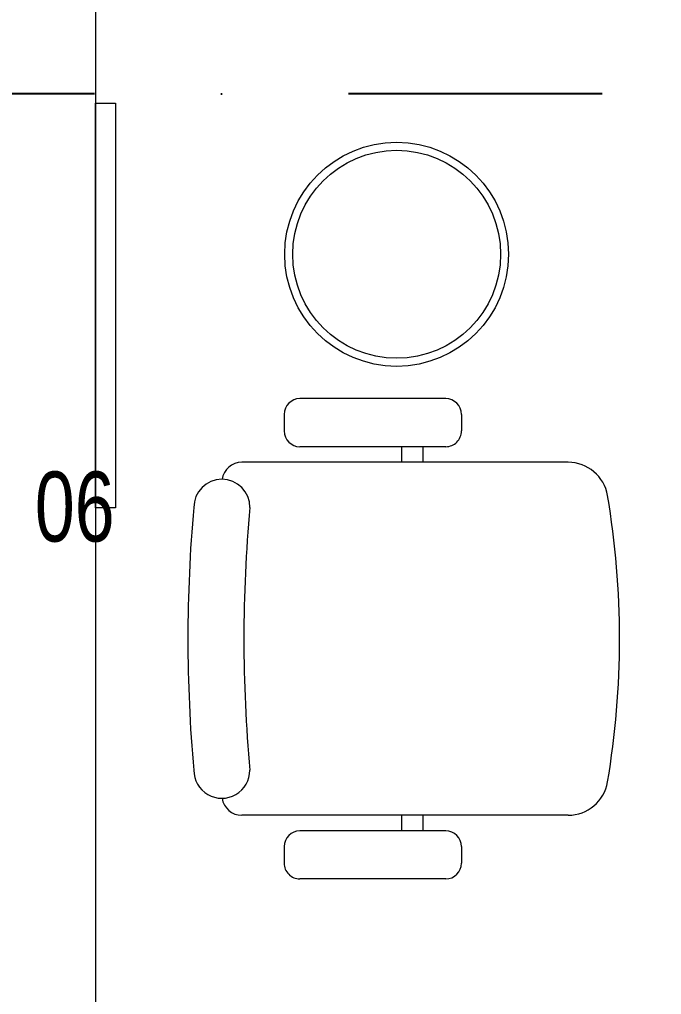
# Model space of a CAD drawing. Header units: inches. Extents: x -246178 to 57169, y -29325 to 19878.
# Drawn here: x 23854 to 24657, y -12826 to -11608 of the extents above; entities that cross this region are included whole.
import ezdxf

# ---------------------------------------------------------------- set-up
doc = ezdxf.new("R2010")
doc.units = ezdxf.units.IN
doc.header["$LTSCALE"] = 25
doc.header["$MEASUREMENT"] = 0
doc.linetypes.add('DASHDOT', pattern=[25.4, 12.7, -6.35, 0, -6.35])
doc.layers.get('0').update_dxf_attribs({"color": 8})
for name, color, linetype, lineweight in [('00-Ground Floor$0$72_EGR_EQP_TAG', 142, 'Continuous', 5), ('00-Ground Floor$0$LOADING', 253, 'Continuous', 5), ('00-Ground Floor$0$NEW Wall', 166, 'Continuous', 5), ('00-Ground Floor$0$Walls', 251, 'Continuous', 5), ('F-ALRM-CLNG-CNDT', 51, 'DASHDOT', 25)]:
    doc.layers.add(name, color=color, linetype=linetype, lineweight=lineweight)
doc.styles.add('00-Ground Floor$0$X3G_ENTITY_257CFD', font='swisscl.ttf', dxfattribs={"height": 200})

# ---------------------------------------------------------------- blocks, each defined once
blk = doc.blocks.new('00-Ground Floor$0$WM00001-P')
at = {"layer": '00-Ground Floor$0$LOADING'}
for radius in [0.14, 0.13]:
    blk.add_circle((0, 0), radius, dxfattribs=at)
blk = doc.blocks.new('*X63')
at = {"color": 0}
for p, q in [((5, 3), (5, 3)), ((5, 3), (5, 3)), ((5, 3), (5, 3)), ((5, 3), (5, 3)), ((5, 3), (5, 3)), ((5, 3), (5, 3)), ((5, 3), (5, 3)), ((5, 3), (5, 3)), ((5, 3), (5, 3)), ((5, 3), (5, 3)), ((5, 3), (5, 3)), ((5, 3), (5, 3)), ((5, 3), (5, 3)), ((5, 3), (5, 3)), ((5, 3), (5, 3)), ((5, 3), (5, 3)), ((5, 3), (5, 3)), ((5, 3), (5, 3)), ((5, 3), (5, 3)), ((5, 3), (5, 3)), ((5, 3), (5, 3)), ((5, 3), (5, 3)), ((5, 3), (5, 3)), ((5, 3), (5, 3)), ((5, 3), (5, 3)), ((5, 3), (5, 3)), ((5, 3), (5, 3)), ((5, 3), (5, 3)), ((5, 3), (5, 3)), ((5, 3), (5, 3)), ((5, 3), (5, 3)), ((5, 3), (5, 3)), ((5, 3), (5, 3)), ((5, 3), (5, 3)), ((5, 3), (5, 3)), ((5, 3), (5, 3)), ((5, 3), (5, 3)), ((5, 3), (5, 3)), ((5, 3), (5, 3)), ((5, 3), (5, 3)), ((5, 3), (5, 3)), ((5, 3), (5, 3)), ((5, 3), (5, 3)), ((5, 3), (5, 3)), ((5, 3), (5, 3)), ((5, 3), (5, 3)), ((5, 3), (5, 3)), ((5, 3), (5, 3)), ((5, 3), (5, 3)), ((5, 3), (5, 3)), ((5, 3), (5, 3)), ((5, 3), (5, 3)), ((5, 3), (5, 3)), ((5, 3), (5, 3)), ((5, 3), (5, 3)), ((5, 3), (5, 3)), ((5, 3), (5, 3)), ((5, 3), (5, 3)), ((5, 3), (5, 3)), ((5, 3), (5, 3)), ((5, 3), (5, 3)), ((5, 3), (5, 3)), ((5, 3), (5, 3)), ((5, 3), (5, 3)), ((5, 3), (5, 3)), ((5, 3), (5, 3)), ((6, 3), (5, 3)), ((5, 3), (5, 3)), ((6, 3), (5, 3)), ((5, 3), (5, 3)), ((6, 3), (5, 3)), ((5, 3), (5, 3)), ((6, 3), (5, 3)), ((5, 3), (5, 3)), ((5, 3), (5, 3)), ((5, 3), (5, 3)), ((5, 3), (5, 3)), ((5, 3), (5, 3)), ((5, 3), (5, 3)), ((5, 3), (5, 3)), ((5, 3), (5, 3)), ((5, 3), (5, 3)), ((5, 3), (5, 3)), ((5, 3), (5, 3)), ((5, 3), (5, 3)), ((5, 3), (5, 3)), ((5, 3), (5, 3)), ((5, 3), (5, 3)), ((5, 3), (5, 3)), ((5, 3), (5, 3)), ((5, 3), (5, 3)), ((5, 3), (5, 3)), ((5, 3), (5, 3)), ((5, 3), (5, 3)), ((5, 3), (5, 3)), ((5, 3), (5, 3)), ((6, 3), (6, 3)), ((6, 3), (6, 3)), ((6, 3), (6, 3)), ((6, 3), (6, 3)), ((6, 3), (6, 3)), ((6, 3), (6, 3)), ((6, 3), (6, 3)), ((6, 3), (6, 3)), ((6, 3), (6, 3)), ((6, 3), (6, 3)), ((6, 3), (6, 3)), ((6, 3), (6, 3)), ((6, 3), (6, 3)), ((6, 3), (6, 3)), ((6, 3), (6, 3)), ((6, 3), (6, 3)), ((6, 3), (6, 3)), ((6, 3), (6, 3)), ((6, 3), (6, 3)), ((6, 3), (6, 3)), ((6, 3), (6, 3)), ((6, 3), (6, 3)), ((6, 3), (6, 3)), ((6, 3), (6, 3)), ((6, 3), (6, 3)), ((6, 3), (6, 3)), ((6, 3), (6, 3)), ((6, 3), (6, 3)), ((6, 3), (6, 3)), ((6, 3), (6, 3)), ((6, 3), (6, 3)), ((6, 3), (6, 3)), ((6, 3), (6, 3)), ((6, 3), (6, 3)), ((6, 3), (6, 3)), ((6, 3), (6, 3)), ((6, 3), (6, 3)), ((6, 3), (6, 3)), ((6, 3), (6, 3)), ((6, 3), (6, 3)), ((6, 3), (6, 3)), ((6, 3), (6, 3)), ((6, 3), (6, 3)), ((6, 3), (6, 3)), ((6, 3), (6, 3)), ((6, 3), (6, 3)), ((6, 3), (6, 3)), ((6, 3), (6, 3)), ((6, 3), (6, 3)), ((6, 3), (6, 3)), ((6, 3), (6, 3)), ((6, 3), (6, 3)), ((6, 3), (6, 3)), ((6, 3), (6, 3)), ((6, 3), (6, 3)), ((6, 3), (6, 3)), ((6, 3), (6, 3)), ((6, 3), (6, 3)), ((6, 3), (6, 3)), ((6, 3), (6, 3)), ((6, 3), (6, 3)), ((6, 3), (6, 3)), ((6, 3), (6, 3)), ((6, 3), (6, 3)), ((6, 3), (6, 3)), ((6, 3), (6, 3)), ((6, 3), (6, 3)), ((6, 3), (6, 3)), ((6, 3), (6, 3)), ((6, 3), (6, 3)), ((6, 3), (6, 3)), ((6, 3), (6, 3)), ((6, 3), (6, 3)), ((6, 3), (6, 3)), ((6, 3), (6, 3)), ((6, 3), (6, 3)), ((6, 3), (6, 3)), ((6, 3), (6, 3)), ((6, 3), (6, 3)), ((6, 3), (6, 3)), ((6, 3), (6, 3)), ((6, 3), (6, 3)), ((6, 3), (6, 3)), ((6, 3), (6, 3)), ((6, 3), (6, 3)), ((6, 3), (6, 3)), ((6, 3), (6, 3)), ((6, 3), (6, 3)), ((6, 3), (6, 3)), ((6, 3), (6, 3)), ((6, 3), (6, 3)), ((6, 3), (6, 3)), ((6, 3), (6, 3)), ((6, 3), (6, 3)), ((6, 3), (6, 3)), ((6, 3), (6, 3)), ((6, 3), (6, 3)), ((6, 3), (6, 3)), ((6, 3), (6, 3)), ((6, 3), (6, 3)), ((6, 3), (6, 3)), ((6, 3), (6, 3)), ((6, 3), (6, 3)), ((6, 3), (6, 3)), ((6, 3), (6, 3)), ((6, 3), (6, 3)), ((6, 3), (6, 3)), ((6, 3), (6, 3)), ((6, 3), (6, 3)), ((6, 3), (6, 3)), ((6, 3), (6, 3)), ((6, 3), (6, 3)), ((6, 3), (6, 3)), ((6, 3), (6, 3)), ((6, 3), (6, 3)), ((6, 3), (6, 3)), ((6, 3), (6, 3)), ((6, 3), (6, 3)), ((6, 3), (6, 3)), ((6, 3), (6, 3)), ((6, 3), (6, 3)), ((6, 3), (6, 3)), ((6, 3), (6, 3)), ((6, 3), (6, 3)), ((6, 3), (6, 3)), ((6, 3), (6, 3)), ((6, 3), (6, 3)), ((6, 3), (6, 3)), ((6, 3), (6, 3)), ((6, 3), (6, 3)), ((6, 3), (6, 3)), ((6, 3), (6, 3)), ((6, 3), (6, 3)), ((6, 3), (6, 3)), ((6, 3), (6, 3)), ((6, 3), (6, 3)), ((6, 3), (6, 3)), ((6, 3), (6, 3)), ((6, 3), (6, 3)), ((6, 3), (6, 3)), ((6, 3), (6, 3)), ((6, 3), (6, 3)), ((6, 3), (6, 3)), ((6, 3), (6, 3)), ((6, 3), (6, 3)), ((6, 3), (6, 3)), ((6, 3), (6, 3)), ((6, 3), (6, 3)), ((6, 3), (6, 3)), ((6, 3), (6, 3)), ((6, 3), (6, 3)), ((6, 3), (6, 3)), ((6, 3), (6, 3)), ((6, 3), (6, 3)), ((6, 3), (6, 3)), ((6, 3), (6, 3)), ((6, 3), (6, 3)), ((6, 3), (6, 3)), ((6, 3), (6, 3)), ((6, 3), (6, 3)), ((6, 3), (6, 3)), ((6, 3), (6, 3)), ((6, 3), (6, 3)), ((6, 3), (6, 3)), ((6, 3), (6, 3)), ((6, 3), (6, 3)), ((6, 3), (6, 3)), ((6, 3), (6, 3)), ((6, 3), (6, 3)), ((6, 3), (6, 3)), ((6, 3), (6, 3)), ((6, 3), (6, 3)), ((6, 3), (6, 3)), ((6, 3), (6, 3)), ((6, 3), (6, 3)), ((6, 3), (6, 3)), ((6, 3), (6, 3)), ((6, 3), (6, 3)), ((6, 3), (6, 3)), ((6, 3), (6, 3)), ((6, 3), (6, 3)), ((6, 3), (6, 3)), ((6, 3), (6, 3)), ((6, 3), (6, 3)), ((6, 3), (6, 3)), ((6, 3), (6, 3)), ((6, 3), (6, 3)), ((6, 3), (6, 3)), ((6, 3), (6, 3)), ((6, 3), (6, 3)), ((6, 3), (6, 3)), ((6, 3), (6, 3)), ((6, 3), (6, 3)), ((6, 3), (6, 3)), ((6, 3), (6, 3)), ((6, 3), (6, 3)), ((6, 3), (6, 3)), ((6, 3), (6, 3)), ((6, 3), (6, 3)), ((6, 3), (6, 3)), ((6, 3), (6, 3)), ((6, 3), (6, 3)), ((6, 3), (6, 3)), ((6, 3), (6, 3)), ((6, 3), (5, 3)), ((6, 3), (5, 3)), ((6, 3), (5, 3)), ((6, 3), (5, 3)), ((6, 3), (5, 3)), ((6, 3), (6, 3)), ((6, 3), (6, 3)), ((6, 3), (6, 3)), ((6, 3), (6, 3)), ((6, 3), (6, 3)), ((6, 3), (6, 3)), ((6, 3), (6, 3)), ((6, 3), (6, 3)), ((6, 3), (6, 3)), ((6, 3), (6, 3)), ((6, 3), (6, 3)), ((6, 3), (6, 3)), ((6, 3), (6, 3)), ((6, 3), (6, 3)), ((6, 3), (6, 3)), ((6, 3), (6, 3)), ((6, 3), (6, 3)), ((6, 3), (6, 3)), ((6, 3), (6, 3)), ((6, 3), (6, 3)), ((6, 3), (6, 3)), ((6, 3), (6, 3)), ((6, 3), (6, 3)), ((6, 3), (6, 3)), ((6, 3), (6, 3)), ((6, 3), (6, 3)), ((6, 3), (6, 3)), ((6, 3), (6, 3)), ((6, 3), (6, 3)), ((6, 3), (6, 3)), ((6, 3), (6, 3)), ((6, 3), (6, 3)), ((6, 3), (6, 3)), ((6, 3), (6, 3)), ((6, 3), (6, 3)), ((6, 3), (6, 3)), ((6, 3), (6, 3)), ((6, 3), (6, 3)), ((6, 3), (6, 3)), ((6, 3), (6, 3)), ((6, 3), (6, 3)), ((6, 3), (6, 3)), ((6, 3), (6, 3)), ((6, 3), (6, 3)), ((6, 3), (6, 3)), ((6, 3), (6, 3)), ((6, 3), (6, 3)), ((6, 3), (6, 3)), ((6, 3), (6, 3)), ((6, 3), (6, 3)), ((6, 3), (6, 3)), ((6, 3), (6, 3)), ((6, 3), (6, 3)), ((6, 3), (6, 3)), ((6, 3), (6, 3)), ((6, 3), (6, 3)), ((6, 3), (6, 3)), ((6, 3), (6, 3)), ((6, 3), (6, 3)), ((6, 3), (6, 3)), ((6, 3), (6, 3)), ((6, 3), (6, 3)), ((6, 3), (6, 3)), ((6, 3), (6, 3)), ((6, 3), (6, 3)), ((6, 3), (6, 3)), ((6, 3), (6, 3)), ((6, 3), (6, 3)), ((6, 3), (6, 3)), ((6, 3), (6, 3)), ((6, 3), (6, 3)), ((6, 3), (6, 3)), ((6, 3), (6, 3)), ((6, 3), (6, 3)), ((6, 3), (6, 3)), ((6, 3), (6, 3)), ((6, 3), (6, 3)), ((6, 3), (6, 3)), ((6, 3), (6, 3)), ((6, 3), (6, 3)), ((6, 3), (6, 3)), ((6, 3), (6, 3)), ((6, 3), (6, 3)), ((6, 3), (6, 3)), ((6, 3), (6, 3)), ((6, 3), (6, 3)), ((6, 3), (6, 3)), ((6, 3), (6, 3)), ((6, 3), (6, 3)), ((6, 3), (6, 3)), ((6, 3), (6, 3)), ((6, 3), (6, 3)), ((6, 3), (6, 3)), ((6, 3), (6, 3)), ((6, 3), (6, 3)), ((6, 3), (6, 3)), ((6, 3), (6, 3)), ((6, 3), (6, 3)), ((6, 3), (6, 3)), ((6, 3), (6, 3)), ((6, 3), (6, 3)), ((6, 3), (6, 3)), ((6, 3), (6, 3)), ((6, 3), (6, 3)), ((6, 3), (6, 3)), ((6, 3), (6, 3)), ((6, 3), (6, 3)), ((6, 3), (6, 3)), ((6, 3), (6, 3)), ((6, 3), (6, 3)), ((6, 3), (6, 3)), ((6, 3), (6, 3)), ((6, 3), (6, 3)), ((6, 3), (6, 3)), ((6, 3), (6, 3)), ((6, 3), (6, 3)), ((6, 3), (6, 3)), ((6, 3), (6, 3)), ((6, 3), (6, 3)), ((6, 3), (6, 3)), ((6, 3), (6, 3)), ((6, 3), (6, 3)), ((6, 3), (6, 3)), ((6, 3), (6, 3)), ((6, 3), (6, 3)), ((6, 3), (6, 3)), ((6, 3), (6, 3)), ((6, 3), (6, 3)), ((6, 3), (6, 3)), ((6, 3), (6, 3)), ((6, 3), (6, 3)), ((6, 3), (6, 3)), ((6, 3), (6, 3)), ((6, 3), (6, 3)), ((6, 3), (6, 3)), ((6, 3), (6, 3)), ((6, 3), (6, 3)), ((6, 3), (6, 3)), ((6, 3), (6, 3)), ((6, 3), (6, 3)), ((6, 3), (6, 3)), ((6, 3), (6, 3)), ((6, 3), (6, 3)), ((6, 3), (6, 3)), ((6, 3), (6, 3)), ((6, 3), (6, 3)), ((6, 3), (6, 3)), ((6, 3), (6, 3)), ((6, 3), (6, 3)), ((6, 3), (6, 3)), ((6, 3), (6, 3)), ((6, 3), (6, 3)), ((6, 3), (6, 3)), ((6, 3), (6, 3)), ((6, 3), (6, 3)), ((6, 3), (6, 3)), ((6, 3), (6, 3)), ((6, 3), (6, 3)), ((6, 3), (6, 3)), ((6, 3), (6, 3)), ((6, 3), (6, 3)), ((6, 3), (6, 3)), ((6, 3), (6, 3)), ((6, 3), (6, 3)), ((6, 3), (6, 3)), ((6, 3), (6, 3)), ((6, 3), (6, 3)), ((6, 3), (6, 3)), ((6, 3), (6, 3)), ((6, 3), (6, 3)), ((6, 3), (6, 3)), ((6, 3), (6, 3)), ((6, 3), (6, 3)), ((6, 3), (6, 3)), ((6, 3), (6, 3)), ((6, 3), (6, 3)), ((6, 3), (6, 3)), ((6, 3), (6, 3)), ((6, 3), (6, 3)), ((6, 3), (6, 3)), ((6, 3), (6, 3)), ((6, 3), (6, 3)), ((6, 3), (6, 3)), ((6, 3), (6, 3)), ((6, 3), (6, 3)), ((6, 3), (6, 3)), ((6, 3), (6, 3)), ((6, 3), (6, 3)), ((6, 3), (6, 3)), ((6, 3), (6, 3)), ((6, 3), (6, 3)), ((6, 3), (6, 3)), ((6, 3), (6, 3)), ((6, 3), (6, 3)), ((6, 3), (6, 3)), ((6, 3), (6, 3)), ((6, 3), (6, 3)), ((6, 3), (6, 3)), ((6, 3), (6, 3)), ((6, 3), (6, 3)), ((6, 3), (6, 3)), ((6, 3), (6, 3)), ((6, 3), (6, 3)), ((6, 3), (6, 3)), ((6, 3), (6, 3)), ((6, 3), (6, 3)), ((6, 3), (6, 3)), ((6, 3), (6, 3)), ((6, 3), (6, 3)), ((6, 3), (6, 3)), ((6, 3), (6, 3)), ((6, 3), (6, 3)), ((6, 3), (6, 3)), ((6, 3), (6, 3)), ((6, 3), (6, 3)), ((6, 3), (6, 3)), ((6, 3), (6, 3)), ((6, 3), (6, 3)), ((6, 3), (6, 3)), ((6, 3), (6, 3)), ((6, 3), (6, 3)), ((6, 3), (6, 3)), ((6, 3), (6, 3)), ((6, 3), (6, 3)), ((6, 3), (6, 3)), ((6, 3), (6, 3)), ((6, 3), (6, 3)), ((6, 3), (6, 3)), ((6, 3), (6, 3)), ((6, 3), (6, 3)), ((6, 3), (6, 3)), ((6, 3), (6, 3)), ((6, 3), (6, 3)), ((6, 3), (6, 3)), ((6, 3), (6, 3)), ((6, 3), (6, 3)), ((6, 3), (6, 3)), ((6, 3), (6, 3)), ((6, 3), (6, 3)), ((6, 3), (6, 3)), ((6, 3), (6, 3)), ((6, 3), (6, 3)), ((6, 3), (6, 3)), ((6, 3), (6, 3)), ((6, 3), (6, 3)), ((6, 3), (6, 3)), ((6, 3), (6, 3)), ((6, 3), (6, 3)), ((6, 3), (6, 3)), ((6, 3), (6, 3)), ((6, 3), (6, 3)), ((6, 3), (6, 3)), ((6, 3), (6, 3)), ((6, 3), (6, 3)), ((6, 3), (6, 3)), ((6, 3), (6, 3)), ((6, 3), (6, 3)), ((6, 3), (6, 3)), ((6, 3), (6, 3)), ((6, 3), (6, 3)), ((6, 3), (6, 3)), ((6, 3), (6, 3)), ((6, 3), (6, 3)), ((6, 3), (6, 3)), ((6, 3), (6, 3)), ((6, 3), (6, 3)), ((6, 3), (6, 3)), ((6, 3), (6, 3)), ((6, 3), (6, 3)), ((6, 3), (6, 3)), ((6, 3), (6, 3)), ((6, 3), (6, 3)), ((6, 3), (6, 3)), ((6, 3), (6, 3)), ((6, 3), (6, 3)), ((6, 3), (6, 3)), ((6, 3), (6, 3)), ((6, 3), (6, 3)), ((6, 3), (6, 3)), ((6, 3), (6, 3)), ((6, 3), (6, 3)), ((6, 3), (6, 3)), ((6, 3), (6, 3)), ((6, 3), (6, 3)), ((6, 3), (6, 3)), ((6, 3), (6, 3)), ((6, 3), (6, 3)), ((6, 3), (6, 3)), ((6, 3), (6, 3)), ((6, 3), (6, 3)), ((6, 3), (6, 3)), ((6, 3), (6, 3)), ((6, 3), (6, 3)), ((6, 3), (6, 3)), ((6, 3), (6, 3)), ((6, 3), (6, 3)), ((6, 3), (6, 3)), ((6, 3), (6, 3)), ((6, 3), (6, 3)), ((6, 3), (6, 3)), ((6, 3), (6, 3)), ((6, 3), (6, 3)), ((6, 3), (6, 3)), ((6, 3), (6, 3)), ((6, 3), (6, 3)), ((6, 3), (6, 3)), ((6, 3), (6, 3)), ((6, 3), (6, 3)), ((6, 3), (6, 3)), ((6, 3), (6, 3)), ((6, 3), (6, 3)), ((6, 3), (6, 3)), ((6, 3), (6, 3)), ((6, 3), (6, 3)), ((6, 3), (6, 3)), ((6, 3), (6, 3)), ((6, 3), (6, 3))]:
    blk.add_line(p, q, dxfattribs=at)
blk = doc.blocks.new('*X64')
at = {"color": 0}
for p, q in [((13, 1), (13, 1)), ((13, 1), (13, 1)), ((13, 1), (13, 1)), ((13, 1), (13, 1)), ((13, 1), (13, 1)), ((13, 1), (13, 1)), ((13, 1), (13, 1)), ((13, 1), (13, 1)), ((13, 1), (13, 1)), ((13, 1), (13, 1)), ((13, 1), (13, 1)), ((13, 1), (13, 1)), ((13, 1), (13, 1)), ((13, 1), (13, 1)), ((13, 1), (13, 1)), ((13, 1), (14, 1)), ((13, 1), (14, 1)), ((13, 1), (14, 1)), ((13, 1), (13, 1)), ((13, 1), (13, 1)), ((13, 1), (13, 1)), ((13, 1), (13, 1)), ((13, 1), (13, 1)), ((13, 1), (13, 1)), ((13, 1), (13, 1)), ((13, 1), (13, 1)), ((13, 1), (13, 1)), ((13, 1), (13, 1)), ((13, 1), (13, 1)), ((13, 1), (13, 1)), ((13, 1), (13, 1)), ((13, 1), (13, 1)), ((13, 1), (13, 1)), ((13, 1), (13, 1)), ((13, 1), (13, 1)), ((13, 1), (13, 1)), ((13, 1), (13, 1)), ((13, 1), (13, 1)), ((13, 1), (13, 1)), ((13, 1), (13, 1)), ((13, 1), (13, 1)), ((13, 1), (13, 1)), ((13, 1), (13, 1)), ((13, 1), (13, 1)), ((13, 1), (13, 1)), ((13, 1), (13, 1)), ((13, 1), (13, 1)), ((13, 1), (13, 1)), ((13, 1), (13, 1)), ((13, 1), (13, 1)), ((13, 1), (13, 1)), ((13, 1), (13, 1)), ((13, 1), (13, 1)), ((13, 1), (13, 1)), ((13, 1), (13, 1)), ((13, 1), (13, 1)), ((13, 1), (13, 1)), ((13, 1), (13, 1)), ((13, 1), (13, 1)), ((13, 1), (13, 1)), ((13, 1), (13, 1)), ((13, 1), (13, 1)), ((13, 1), (13, 1)), ((13, 1), (13, 1)), ((13, 1), (13, 1)), ((13, 1), (13, 1)), ((13, 1), (13, 1)), ((13, 1), (13, 1)), ((13, 1), (13, 1)), ((13, 1), (13, 1)), ((13, 1), (13, 1)), ((13, 1), (13, 1)), ((13, 1), (13, 1)), ((13, 1), (13, 1)), ((13, 1), (13, 1)), ((13, 1), (13, 1)), ((13, 1), (13, 1)), ((13, 1), (13, 1)), ((13, 1), (13, 1)), ((13, 1), (13, 1)), ((13, 1), (13, 1)), ((13, 1), (13, 1)), ((13, 1), (13, 1)), ((13, 1), (13, 1)), ((13, 1), (13, 1)), ((13, 1), (13, 1)), ((13, 1), (13, 1)), ((13, 1), (13, 1)), ((13, 1), (13, 1)), ((13, 1), (13, 1)), ((13, 1), (13, 1)), ((13, 1), (13, 1)), ((13, 1), (13, 1)), ((13, 1), (13, 1)), ((13, 1), (13, 1)), ((13, 1), (13, 1)), ((13, 1), (13, 1)), ((13, 1), (13, 1)), ((13, 1), (13, 1)), ((13, 1), (13, 1)), ((13, 1), (13, 1)), ((13, 1), (13, 1)), ((13, 1), (13, 1)), ((13, 1), (13, 1)), ((13, 1), (13, 1)), ((13, 1), (13, 1)), ((13, 1), (13, 1)), ((13, 1), (13, 1)), ((13, 1), (13, 1)), ((13, 1), (13, 1)), ((13, 1), (13, 1)), ((13, 1), (13, 1)), ((13, 1), (13, 1)), ((13, 1), (13, 1)), ((13, 1), (13, 1)), ((13, 1), (13, 1)), ((13, 1), (13, 1)), ((13, 1), (13, 1)), ((13, 1), (13, 1)), ((13, 1), (13, 1)), ((13, 1), (13, 1)), ((13, 1), (13, 1)), ((13, 1), (13, 1)), ((13, 1), (14, 1)), ((13, 0), (13, 0)), ((13, 0), (13, 0)), ((13, 0), (13, 0)), ((13, 0), (13, 0)), ((13, 0), (13, 0)), ((13, 0), (13, 0)), ((13, 0), (13, 0)), ((13, 0), (13, 0)), ((13, 0), (13, 0)), ((13, 0), (13, 0)), ((13, 0), (13, 0)), ((13, 0), (13, 0)), ((13, 0), (13, 0)), ((13, 0), (13, 0)), ((13, 0), (13, 0)), ((13, 0), (13, 0)), ((13, 0), (13, 0)), ((13, 0), (13, 0)), ((13, 0), (13, 0)), ((13, 0), (13, 0)), ((13, 0), (13, 0)), ((13, 0), (13, 0)), ((13, 0), (13, 0)), ((13, 0), (13, 0)), ((13, 0), (13, 0)), ((13, 0), (13, 0)), ((13, 0), (13, 0)), ((13, 0), (13, 0)), ((13, 0), (13, 0)), ((13, 0), (13, 0)), ((13, 0), (13, 0)), ((13, 0), (13, 0)), ((13, 0), (13, 0)), ((13, 0), (13, 0)), ((13, 0), (13, 0)), ((13, 0), (13, 0)), ((13, 0), (13, 0)), ((13, 0), (13, 0)), ((13, 0), (13, 0)), ((13, 0), (13, 0)), ((13, 0), (13, 0)), ((13, 0), (13, 0)), ((13, 0), (13, 0)), ((13, 0), (13, 0)), ((13, 0), (13, 0)), ((13, 0), (13, 0)), ((13, 0), (13, 0)), ((13, 0), (13, 0)), ((13, 0), (14, 0)), ((13, 0), (14, 0)), ((13, 0), (13, 0)), ((13, 0), (14, 0)), ((14, 1), (14, 1)), ((14, 1), (14, 1)), ((14, 1), (14, 1)), ((14, 1), (14, 1)), ((14, 1), (14, 1)), ((14, 1), (14, 1)), ((14, 1), (14, 1)), ((14, 1), (14, 1)), ((14, 1), (14, 1)), ((14, 1), (14, 1)), ((14, 1), (14, 1)), ((14, 1), (14, 1)), ((14, 1), (14, 1)), ((14, 1), (14, 1)), ((14, 1), (14, 1)), ((14, 1), (14, 1)), ((14, 1), (14, 1)), ((14, 1), (14, 1)), ((14, 1), (14, 1)), ((14, 1), (14, 1)), ((14, 1), (14, 1)), ((14, 1), (14, 1)), ((14, 1), (14, 1)), ((14, 1), (14, 1)), ((14, 1), (14, 1)), ((14, 1), (14, 1)), ((14, 1), (14, 1)), ((14, 1), (14, 1)), ((14, 1), (14, 1)), ((14, 1), (14, 1)), ((14, 1), (14, 1)), ((14, 1), (14, 1)), ((14, 1), (14, 1)), ((14, 1), (14, 1)), ((14, 1), (14, 1)), ((14, 1), (14, 1)), ((14, 1), (14, 1)), ((14, 1), (14, 1)), ((14, 1), (14, 1)), ((14, 1), (14, 1)), ((14, 1), (14, 1)), ((14, 1), (14, 1)), ((14, 1), (14, 1)), ((14, 1), (14, 1)), ((14, 1), (14, 1)), ((14, 1), (14, 1)), ((14, 1), (14, 1)), ((14, 1), (14, 1)), ((14, 1), (14, 1)), ((14, 1), (14, 1)), ((14, 1), (14, 1)), ((14, 1), (14, 1)), ((14, 1), (14, 1)), ((14, 1), (14, 1)), ((14, 1), (14, 1)), ((14, 1), (14, 1)), ((14, 1), (14, 1)), ((14, 1), (14, 1)), ((14, 1), (14, 1)), ((14, 1), (14, 1)), ((14, 1), (14, 1)), ((14, 1), (14, 1)), ((14, 1), (14, 1)), ((14, 1), (14, 1)), ((14, 1), (14, 1)), ((14, 1), (14, 1)), ((14, 1), (14, 1)), ((14, 1), (14, 1)), ((14, 1), (14, 1)), ((14, 1), (14, 1)), ((14, 1), (14, 1)), ((14, 1), (14, 1)), ((14, 1), (14, 1)), ((14, 1), (14, 1)), ((14, 1), (14, 1)), ((14, 1), (14, 1)), ((14, 1), (14, 1)), ((14, 1), (14, 1)), ((14, 1), (14, 1)), ((14, 1), (14, 1)), ((14, 1), (14, 1)), ((14, 1), (14, 1)), ((14, 1), (14, 1)), ((14, 1), (14, 1)), ((14, 1), (14, 1)), ((14, 1), (14, 1)), ((14, 1), (14, 1)), ((14, 1), (14, 1)), ((14, 1), (14, 1)), ((14, 1), (14, 1)), ((14, 1), (14, 1)), ((14, 1), (14, 1)), ((14, 1), (14, 1)), ((14, 1), (14, 1)), ((14, 0), (14, 0)), ((14, 0), (14, 0)), ((14, 0), (14, 0)), ((14, 0), (14, 0)), ((14, 0), (14, 0)), ((14, 0), (14, 0)), ((14, 0), (14, 0)), ((14, 0), (14, 0)), ((14, 0), (14, 0)), ((14, 0), (14, 0)), ((14, 0), (14, 0)), ((14, 0), (14, 0)), ((14, 0), (14, 0)), ((14, 0), (14, 0)), ((14, 0), (14, 0)), ((14, 0), (14, 0)), ((14, 0), (14, 0)), ((14, 0), (14, 0)), ((14, 0), (14, 0)), ((14, 0), (14, 0)), ((14, 0), (14, 0)), ((14, 0), (14, 0)), ((14, 0), (14, 0)), ((14, 0), (14, 0)), ((14, 0), (14, 0)), ((14, 0), (14, 0)), ((14, 0), (14, 0)), ((14, 0), (14, 0)), ((14, 0), (14, 0)), ((14, 0), (14, 0)), ((14, 0), (14, 0)), ((14, 0), (14, 0)), ((14, 0), (14, 0)), ((14, 0), (14, 0)), ((14, 0), (14, 0)), ((14, 0), (14, 0)), ((14, 0), (14, 0)), ((14, 0), (14, 0)), ((14, 0), (14, 0)), ((14, 0), (14, 0)), ((14, 0), (14, 0)), ((14, 0), (14, 0)), ((14, 0), (14, 0)), ((14, 0), (14, 0)), ((14, 0), (14, 0)), ((14, 0), (14, 0)), ((14, 0), (14, 0)), ((14, 0), (14, 0)), ((13, 0), (13, 0)), ((13, 0), (14, 0)), ((13, 0), (13, 0)), ((13, 0), (14, 0)), ((13, 0), (13, 0)), ((13, 0), (14, 0)), ((13, 0), (13, 0)), ((13, 0), (13, 0)), ((13, 0), (13, 0)), ((13, 0), (13, 0)), ((13, 0), (14, 0)), ((13, 0), (13, 0)), ((13, 0), (14, 0)), ((13, 0), (13, 0)), ((13, 0), (14, 0)), ((13, 0), (13, 0)), ((13, 0), (14, 0)), ((13, 0), (13, 0)), ((13, 0), (14, 0)), ((13, 0), (13, 0)), ((13, 0), (14, 0)), ((13, 0), (13, 0)), ((13, 0), (14, 0)), ((13, 0), (13, 0)), ((13, 0), (13, 0)), ((13, 0), (13, 0)), ((13, 0), (14, 0)), ((13, 0), (13, 0)), ((13, 0), (14, 0)), ((13, 0), (13, 0)), ((13, 0), (14, 0)), ((13, 0), (13, 0)), ((13, 0), (14, 0)), ((13, 0), (13, 0)), ((13, 0), (13, 0)), ((13, 0), (13, 0)), ((13, 0), (13, 0)), ((13, 0), (13, 0)), ((13, 0), (13, 0)), ((13, 0), (13, 0)), ((13, 0), (13, 0)), ((13, 0), (13, 0)), ((13, 0), (13, 0)), ((13, 0), (13, 0)), ((13, 0), (13, 0)), ((13, 0), (13, 0)), ((13, 0), (13, 0)), ((13, 0), (13, 0)), ((13, 0), (13, 0)), ((13, 0), (13, 0)), ((13, 0), (13, 0)), ((13, 0), (13, 0)), ((13, 0), (13, 0)), ((13, 0), (13, 0)), ((13, 0), (13, 0)), ((13, 0), (13, 0)), ((13, 0), (13, 0)), ((13, 0), (13, 0)), ((13, 0), (13, 0)), ((13, 0), (13, 0)), ((13, 0), (13, 0)), ((13, 0), (13, 0)), ((13, 0), (13, 0)), ((13, 0), (13, 0)), ((13, -1), (13, -1)), ((13, -1), (13, -1)), ((13, -1), (13, -1)), ((13, -1), (13, -1)), ((13, -1), (13, -1)), ((13, -1), (14, -1)), ((13, -1), (13, -1)), ((14, 0), (14, 0)), ((14, 0), (14, 0)), ((14, 0), (14, 0)), ((14, 0), (14, 0)), ((14, 0), (14, 0)), ((14, 0), (14, 0)), ((14, 0), (14, 0)), ((14, 0), (14, 0)), ((14, 0), (14, 0)), ((14, 0), (14, 0)), ((14, 0), (14, 0)), ((14, 0), (14, 0)), ((14, 0), (14, 0)), ((14, 0), (14, 0)), ((14, 0), (14, 0)), ((13, 0), (14, 0)), ((14, 0), (14, 0)), ((14, 0), (14, 0)), ((14, 0), (14, 0)), ((14, 0), (14, 0)), ((14, 0), (14, 0)), ((14, 0), (14, 0)), ((14, 0), (14, 0)), ((14, 0), (14, 0)), ((14, 0), (14, 0)), ((14, 0), (14, 0)), ((14, 0), (14, 0)), ((14, 0), (14, 0)), ((14, 0), (14, 0)), ((14, 0), (14, 0)), ((14, 0), (14, 0)), ((14, 0), (14, 0)), ((14, 0), (14, 0)), ((14, 0), (14, 0)), ((14, 0), (14, 0)), ((14, 0), (14, 0)), ((14, 0), (14, 0)), ((14, 0), (14, 0)), ((14, 0), (14, 0)), ((14, 0), (14, 0)), ((14, 0), (14, 0)), ((14, 0), (14, 0)), ((14, 0), (14, 0)), ((14, 0), (14, 0)), ((14, 0), (14, 0)), ((14, 0), (14, 0)), ((14, 0), (14, 0)), ((14, 0), (14, 0)), ((14, 0), (14, 0)), ((14, 0), (14, 0)), ((14, -1), (14, -1)), ((14, -1), (14, -1)), ((14, -1), (14, -1)), ((14, -1), (14, -1)), ((14, -1), (14, -1))]:
    blk.add_line(p, q, dxfattribs=at)
blk = doc.blocks.new('00-Ground Floor$0$GF21018-P')
at = {"color": 0}
for p, q in [((-0.2207, 0.4756), (-0.2207, 0.0675)), ((0.2205, 0.4756), (0.2205, 0.0675)), ((-0.2806, 0.3422), (-0.2598, 0.3422)), ((0.2596, 0.3422), (0.2804, 0.3422)), ((-0.3002, 0.3226), (-0.3002, 0.14)), ((-0.2402, 0.3226), (-0.2402, 0.14)), ((0.24, 0.3226), (0.24, 0.14)), ((0.3, 0.3226), (0.3, 0.14)), ((-0.2402, 0.2937), (-0.2207, 0.2937)), ((0.2205, 0.2937), (0.24, 0.2937)), ((-0.2402, 0.2671), (-0.2207, 0.2671)), ((0.2205, 0.2671), (0.24, 0.2671)), ((-0.2806, 0.1204), (-0.2598, 0.1204)), ((0.2596, 0.1204), (0.2804, 0.1204))]:
    blk.add_line(p, q, dxfattribs=at)
for points in [[(0.24, 0.2937), (0.24, 0.2937), (0.24, 0.2937), (0.24, 0.2937), (0.24, 0.2937), (0.24, 0.2937), (0.24, 0.2937), (0.24, 0.2937), (0.24, 0.2937), (0.24, 0.2937), (0.24, 0.2937), (0.24, 0.2937), (0.24, 0.2937), (0.24, 0.2937), (0.24, 0.2937), (0.24, 0.2937), (0.24, 0.2937), (0.24, 0.2937), (0.24, 0.2937), (0.24, 0.2937), (0.24, 0.2937), (0.24, 0.2937), (0.24, 0.2937), (0.24, 0.2937), (0.24, 0.2937), (0.24, 0.2937), (0.24, 0.2937), (0.24, 0.2937), (0.24, 0.2937), (0.24, 0.2937), (0.24, 0.2937), (0.24, 0.2937), (0.24, 0.2937), (0.24, 0.2937), (0.24, 0.2937), (0.24, 0.2937), (0.24, 0.2937), (0.24, 0.2937), (0.24, 0.2937), (0.24, 0.2937), (0.24, 0.2937), (0.24, 0.2937), (0.24, 0.2937), (0.24, 0.2937), (0.24, 0.2937), (0.24, 0.2937), (0.24, 0.2937), (0.24, 0.2937), (0.24, 0.2937), (0.24, 0.2937), (0.24, 0.2937), (0.24, 0.2937), (0.24, 0.2937), (0.24, 0.2937), (0.24, 0.2937), (0.24, 0.2937), (0.24, 0.2937), (0.24, 0.2937), (0.24, 0.2937), (0.24, 0.2937), (0.24, 0.2937), (0.24, 0.2937), (0.24, 0.2937), (0.24, 0.2937), (0.24, 0.2937), (0.24, 0.2937), (0.24, 0.2937), (0.24, 0.2937), (0.24, 0.2937), (0.24, 0.2937), (0.24, 0.2937), (0.24, 0.2937), (0.24, 0.2937), (0.24, 0.2937), (0.24, 0.2937), (0.24, 0.2937), (0.24, 0.2937), (0.24, 0.2937), (0.24, 0.2937), (0.24, 0.2937), (0.24, 0.2937), (0.24, 0.2937), (0.24, 0.2937), (0.24, 0.2937), (0.24, 0.2937), (0.24, 0.2937), (0.24, 0.2937), (0.24, 0.2937), (0.24, 0.2937), (0.24, 0.2937), (0.24, 0.2937), (0.24, 0.2937), (0.24, 0.2937), (0.24, 0.2937), (0.24, 0.2937), (0.24, 0.2937), (0.24, 0.2937), (0.24, 0.2937), (0.24, 0.2937), (0.24, 0.2937), (0.24, 0.2937), (0.24, 0.2937), (0.24, 0.2937), (0.24, 0.2937), (0.24, 0.2937), (0.24, 0.2937), (0.24, 0.2937), (0.24, 0.2937), (0.24, 0.2937), (0.24, 0.2937), (0.24, 0.2937), (0.24, 0.2937), (0.24, 0.2937), (0.24, 0.2937), (0.24, 0.2937), (0.24, 0.2937), (0.24, 0.2937), (0.24, 0.2937), (0.24, 0.2937), (0.24, 0.2937), (0.24, 0.2937), (0.24, 0.2937), (0.24, 0.2937), (0.24, 0.2937), (0.24, 0.2937), (0.24, 0.2937), (0.24, 0.2937), (0.24, 0.2937), (0.24, 0.2937), (0.24, 0.2937), (0.24, 0.2937), (0.24, 0.2937), (0.24, 0.2937), (0.24, 0.2937), (0.24, 0.2937), (0.24, 0.2937), (0.24, 0.2937), (0.24, 0.2937), (0.24, 0.2937), (0.24, 0.2937), (0.24, 0.2937), (0.24, 0.2937), (0.24, 0.2937), (0.24, 0.2937), (0.24, 0.2937), (0.24, 0.2937), (0.24, 0.2937), (0.24, 0.2937), (0.24, 0.2937), (0.24, 0.2937), (0.24, 0.2937), (0.24, 0.2937), (0.24, 0.2937), (0.24, 0.2937), (0.24, 0.2937), (0.24, 0.2937), (0.24, 0.2937), (0.24, 0.2937), (0.24, 0.2937), (0.24, 0.2937), (0.24, 0.2937), (0.24, 0.2937), (0.24, 0.2937), (0.24, 0.2937), (0.24, 0.2937), (0.24, 0.2937), (0.24, 0.2937), (0.24, 0.2937), (0.24, 0.2937), (0.24, 0.2937), (0.24, 0.2937), (0.24, 0.2937), (0.24, 0.2937), (0.24, 0.2937), (0.24, 0.2937), (0.24, 0.2937), (0.24, 0.2937), (0.24, 0.2937), (0.24, 0.2937), (0.24, 0.2937), (0.24, 0.2937), (0.24, 0.2937), (0.24, 0.2937), (0.24, 0.2937), (0.24, 0.2937), (0.24, 0.2937), (0.24, 0.2937), (0.24, 0.2937), (0.24, 0.2937), (0.24, 0.2937), (0.24, 0.2937), (0.24, 0.2937), (0.24, 0.2937), (0.24, 0.2937), (0.24, 0.2937), (0.24, 0.2937), (0.24, 0.2937), (0.24, 0.2937), (0.24, 0.2937), (0.24, 0.2937), (0.24, 0.2937), (0.24, 0.2937), (0.24, 0.2937), (0.24, 0.2937), (0.24, 0.2937), (0.24, 0.2937), (0.24, 0.2937), (0.24, 0.2937), (0.24, 0.2937), (0.24, 0.2937), (0.24, 0.2937), (0.24, 0.2937), (0.24, 0.2937), (0.24, 0.2937), (0.24, 0.2937), (0.24, 0.2937), (0.24, 0.2937), (0.24, 0.2937), (0.24, 0.2937), (0.24, 0.2937), (0.24, 0.2937), (0.24, 0.2937), (0.24, 0.2937), (0.24, 0.2937), (0.24, 0.2937), (0.24, 0.2937), (0.24, 0.2937), (0.24, 0.2937), (0.24, 0.2937), (0.24, 0.2937), (0.24, 0.2937), (0.24, 0.2937), (0.24, 0.2937), (0.24, 0.2937), (0.24, 0.2937), (0.24, 0.2937), (0.24, 0.2937), (0.24, 0.2937), (0.24, 0.2937), (0.24, 0.2937), (0.24, 0.2937), (0.24, 0.2937), (0.24, 0.2937), (0.24, 0.2937), (0.24, 0.2937), (0.24, 0.2937), (0.24, 0.2937), (0.24, 0.2937), (0.24, 0.2937), (0.24, 0.2937), (0.24, 0.2937), (0.24, 0.2937), (0.24, 0.2937), (0.24, 0.2937), (0.24, 0.2937), (0.24, 0.2937), (0.24, 0.2937), (0.24, 0.2937), (0.24, 0.2937), (0.24, 0.2937), (0.24, 0.2937), (0.24, 0.2937), (0.24, 0.2937), (0.24, 0.2937), (0.24, 0.2937), (0.24, 0.2937), (0.24, 0.2937), (0.24, 0.2937), (0.24, 0.2937), (0.24, 0.2937), (0.24, 0.2937), (0.24, 0.2937), (0.24, 0.2937), (0.24, 0.2937), (0.24, 0.2937), (0.24, 0.2937), (0.24, 0.2937)], [(0.24, 0.2937), (0.24, 0.2937), (0.24, 0.2937), (0.24, 0.2937), (0.24, 0.2937), (0.24, 0.2937), (0.24, 0.2937), (0.24, 0.2937), (0.24, 0.2937), (0.24, 0.2937), (0.24, 0.2937), (0.24, 0.2937), (0.24, 0.2937), (0.24, 0.2937), (0.24, 0.2937), (0.24, 0.2937), (0.24, 0.2937), (0.24, 0.2937), (0.24, 0.2937), (0.24, 0.2937), (0.24, 0.2937), (0.24, 0.2937), (0.24, 0.2937), (0.24, 0.2937), (0.24, 0.2937), (0.24, 0.2937), (0.24, 0.2937), (0.24, 0.2937), (0.24, 0.2937), (0.24, 0.2937), (0.24, 0.2937), (0.24, 0.2937), (0.24, 0.2937), (0.24, 0.2937), (0.24, 0.2937), (0.24, 0.2937), (0.24, 0.2937), (0.24, 0.2937), (0.24, 0.2937), (0.24, 0.2937), (0.24, 0.2937), (0.24, 0.2937), (0.24, 0.2937), (0.24, 0.2937), (0.24, 0.2937), (0.24, 0.2937), (0.24, 0.2937), (0.24, 0.2937), (0.24, 0.2937), (0.24, 0.2937), (0.24, 0.2937), (0.24, 0.2937), (0.24, 0.2937), (0.24, 0.2937), (0.24, 0.2937), (0.24, 0.2937), (0.24, 0.2937), (0.24, 0.2937), (0.24, 0.2937), (0.24, 0.2937), (0.24, 0.2937), (0.24, 0.2937), (0.24, 0.2937), (0.24, 0.2937), (0.24, 0.2937), (0.24, 0.2937), (0.24, 0.2937), (0.24, 0.2937), (0.24, 0.2937), (0.24, 0.2937), (0.24, 0.2937), (0.24, 0.2937), (0.24, 0.2937), (0.24, 0.2937), (0.24, 0.2937), (0.24, 0.2937), (0.24, 0.2937), (0.24, 0.2937), (0.24, 0.2937), (0.24, 0.2937), (0.24, 0.2937), (0.24, 0.2937), (0.24, 0.2937), (0.24, 0.2937), (0.24, 0.2937), (0.24, 0.2937), (0.24, 0.2937), (0.24, 0.2937), (0.24, 0.2937), (0.24, 0.2937), (0.24, 0.2937), (0.24, 0.2937), (0.24, 0.2937), (0.24, 0.2937), (0.24, 0.2937), (0.24, 0.2937), (0.24, 0.2937), (0.24, 0.2937), (0.24, 0.2937), (0.24, 0.2937), (0.24, 0.2937), (0.24, 0.2937), (0.24, 0.2937), (0.24, 0.2937), (0.24, 0.2937), (0.24, 0.2937), (0.24, 0.2937), (0.24, 0.2937), (0.24, 0.2937), (0.24, 0.2937), (0.24, 0.2937), (0.24, 0.2937), (0.24, 0.2937), (0.24, 0.2937), (0.24, 0.2937), (0.24, 0.2937), (0.24, 0.2937), (0.24, 0.2937), (0.24, 0.2937), (0.24, 0.2937), (0.24, 0.2937), (0.24, 0.2937), (0.24, 0.2937), (0.24, 0.2937), (0.24, 0.2937), (0.24, 0.2937), (0.24, 0.2937), (0.24, 0.2937), (0.24, 0.2937), (0.24, 0.2937), (0.24, 0.2937), (0.24, 0.2937), (0.24, 0.2937), (0.24, 0.2937), (0.24, 0.2937), (0.24, 0.2937), (0.24, 0.2937), (0.24, 0.2937), (0.24, 0.2937), (0.24, 0.2937), (0.24, 0.2937), (0.24, 0.2937), (0.24, 0.2937), (0.24, 0.2937), (0.24, 0.2937), (0.24, 0.2937), (0.24, 0.2937), (0.24, 0.2937), (0.24, 0.2937), (0.24, 0.2937), (0.24, 0.2937), (0.24, 0.2937), (0.24, 0.2937), (0.24, 0.2937), (0.24, 0.2937), (0.24, 0.2937), (0.24, 0.2937), (0.24, 0.2937), (0.24, 0.2937), (0.24, 0.2937), (0.24, 0.2937), (0.24, 0.2937), (0.24, 0.2937), (0.24, 0.2937), (0.24, 0.2937), (0.24, 0.2937), (0.24, 0.2937), (0.24, 0.2937), (0.24, 0.2937), (0.24, 0.2937), (0.24, 0.2937), (0.24, 0.2937), (0.24, 0.2937), (0.24, 0.2937), (0.24, 0.2937), (0.24, 0.2937), (0.24, 0.2937), (0.24, 0.2937), (0.24, 0.2937), (0.24, 0.2937), (0.24, 0.2937), (0.24, 0.2937), (0.24, 0.2937), (0.24, 0.2937), (0.24, 0.2937), (0.24, 0.2937), (0.24, 0.2937), (0.24, 0.2937), (0.24, 0.2937), (0.24, 0.2937), (0.24, 0.2937), (0.24, 0.2937), (0.24, 0.2937), (0.24, 0.2937), (0.24, 0.2937), (0.24, 0.2937), (0.24, 0.2937), (0.24, 0.2937), (0.24, 0.2937), (0.24, 0.2937), (0.24, 0.2937), (0.24, 0.2937), (0.24, 0.2937), (0.24, 0.2937), (0.24, 0.2937), (0.24, 0.2937), (0.24, 0.2937), (0.24, 0.2937), (0.24, 0.2937), (0.24, 0.2937), (0.24, 0.2937), (0.24, 0.2937), (0.24, 0.2937), (0.24, 0.2937), (0.24, 0.2937), (0.24, 0.2937), (0.24, 0.2937), (0.24, 0.2937), (0.24, 0.2937)], [(0.24, 0.2937), (0.24, 0.2937), (0.24, 0.2937), (0.24, 0.2937), (0.24, 0.2937), (0.24, 0.2937), (0.24, 0.2937), (0.24, 0.2937), (0.24, 0.2937), (0.24, 0.2937), (0.24, 0.2937), (0.24, 0.2937), (0.24, 0.2937), (0.24, 0.2937), (0.24, 0.2937), (0.24, 0.2937), (0.24, 0.2937), (0.24, 0.2937), (0.24, 0.2937), (0.24, 0.2937), (0.24, 0.2937), (0.24, 0.2937), (0.24, 0.2937), (0.24, 0.2937), (0.24, 0.2937), (0.24, 0.2937), (0.24, 0.2937), (0.24, 0.2937), (0.24, 0.2937), (0.24, 0.2937), (0.24, 0.2937), (0.24, 0.2937), (0.24, 0.2937), (0.24, 0.2937), (0.24, 0.2937), (0.24, 0.2937), (0.24, 0.2937), (0.24, 0.2937), (0.24, 0.2937), (0.24, 0.2937), (0.24, 0.2937), (0.24, 0.2937), (0.24, 0.2937), (0.24, 0.2937), (0.24, 0.2937), (0.24, 0.2937), (0.24, 0.2937), (0.24, 0.2937), (0.24, 0.2937), (0.24, 0.2937), (0.24, 0.2937), (0.24, 0.2937), (0.24, 0.2937), (0.24, 0.2937), (0.24, 0.2937), (0.24, 0.2937), (0.24, 0.2937), (0.24, 0.2937), (0.24, 0.2937), (0.24, 0.2937), (0.24, 0.2937), (0.24, 0.2937), (0.24, 0.2937), (0.24, 0.2937), (0.24, 0.2937), (0.24, 0.2937), (0.24, 0.2937), (0.24, 0.2937), (0.24, 0.2937), (0.24, 0.2937), (0.24, 0.2937), (0.24, 0.2937), (0.24, 0.2937), (0.24, 0.2937), (0.24, 0.2937), (0.24, 0.2937), (0.24, 0.2937), (0.24, 0.2937), (0.24, 0.2937), (0.24, 0.2937), (0.24, 0.2937), (0.24, 0.2937), (0.24, 0.2937), (0.24, 0.2937), (0.24, 0.2937), (0.24, 0.2937), (0.24, 0.2937), (0.24, 0.2937), (0.24, 0.2937), (0.24, 0.2937), (0.24, 0.2937), (0.24, 0.2937), (0.24, 0.2937), (0.24, 0.2937), (0.24, 0.2937), (0.24, 0.2937), (0.24, 0.2937), (0.24, 0.2937), (0.24, 0.2937), (0.24, 0.2937), (0.24, 0.2937), (0.24, 0.2937), (0.24, 0.2937), (0.24, 0.2937), (0.24, 0.2937), (0.24, 0.2937), (0.24, 0.2937), (0.24, 0.2937), (0.24, 0.2937), (0.24, 0.2937), (0.24, 0.2937), (0.24, 0.2937), (0.24, 0.2937), (0.24, 0.2937), (0.24, 0.2937), (0.24, 0.2937), (0.24, 0.2937), (0.24, 0.2937), (0.24, 0.2937), (0.24, 0.2937), (0.24, 0.2937), (0.24, 0.2937), (0.24, 0.2937), (0.24, 0.2937), (0.24, 0.2937), (0.24, 0.2937), (0.24, 0.2937), (0.24, 0.2937), (0.24, 0.2937), (0.24, 0.2937), (0.24, 0.2937), (0.24, 0.2937), (0.24, 0.2937), (0.24, 0.2937), (0.24, 0.2937), (0.24, 0.2937), (0.24, 0.2937), (0.24, 0.2937), (0.24, 0.2937), (0.24, 0.2937), (0.24, 0.2937), (0.24, 0.2937), (0.24, 0.2937), (0.24, 0.2937), (0.24, 0.2937), (0.24, 0.2937), (0.24, 0.2937), (0.24, 0.2937), (0.24, 0.2937), (0.24, 0.2937), (0.24, 0.2937), (0.24, 0.2937), (0.24, 0.2937), (0.24, 0.2937), (0.24, 0.2937), (0.24, 0.2937), (0.24, 0.2937), (0.24, 0.2937), (0.24, 0.2937), (0.24, 0.2937), (0.24, 0.2937), (0.24, 0.2937), (0.24, 0.2937), (0.24, 0.2937), (0.24, 0.2937), (0.24, 0.2937), (0.24, 0.2937), (0.24, 0.2937), (0.24, 0.2937), (0.24, 0.2937), (0.24, 0.2937), (0.24, 0.2937), (0.24, 0.2937), (0.24, 0.2937), (0.24, 0.2937), (0.24, 0.2937), (0.24, 0.2937), (0.24, 0.2937), (0.24, 0.2937), (0.24, 0.2937), (0.24, 0.2937), (0.24, 0.2937), (0.24, 0.2937), (0.24, 0.2937), (0.24, 0.2937), (0.24, 0.2937), (0.24, 0.2937), (0.24, 0.2937), (0.24, 0.2937), (0.24, 0.2937), (0.24, 0.2937), (0.24, 0.2937), (0.24, 0.2937), (0.24, 0.2937), (0.24, 0.2937), (0.24, 0.2937), (0.24, 0.2937), (0.24, 0.2937), (0.24, 0.2937), (0.24, 0.2937), (0.24, 0.2937), (0.24, 0.2937), (0.24, 0.2937), (0.24, 0.2937), (0.24, 0.2937), (0.24, 0.2937), (0.24, 0.2937), (0.24, 0.2937), (0.24, 0.2937), (0.24, 0.2937), (0.24, 0.2937), (0.24, 0.2937), (0.24, 0.2937), (0.24, 0.2937)]]:
    blk.add_lwpolyline(points, close=True, dxfattribs=at)
for centre, radius, start, end in [((-0.0001, -0.5295), 1.0695, 80.3671, 99.6329), ((-0.1707, 0.4756), 0.05, 99.6329, 180), ((0.1705, 0.4756), 0.05, 0, 80.3671), ((-0.2806, 0.3226), 0.0196, 90, 180), ((-0.2598, 0.3226), 0.0196, 360, 90), ((0.2596, 0.3226), 0.0196, 90, 180), ((0.2804, 0.3226), 0.0196, 0, 90), ((-0.2806, 0.14), 0.0196, 180, 270), ((-0.2598, 0.14), 0.0196, 270, 360), ((0.2596, 0.14), 0.0196, 180, 270), ((0.2804, 0.14), 0.0196, 270, 0), ((-0.1643, 0.0425), 0.0351, 90, 270), ((0, 1.8467), 1.7767, 264.6946, 275.3053), ((0.1641, 0.0425), 0.0351, 270, 90), ((-0.1957, 0.0675), 0.025, 180, 261.4721), ((0.1955, 0.0675), 0.025, 278.5279, 360), ((0, 1.8314), 1.8314, 264.8532, 275.147)]:
    blk.add_arc(centre, radius, start, end, dxfattribs=at)
at = {"layer": '00-Ground Floor$0$NEW Wall', "color": 0, "linetype": 'Continuous'}
for points in [[(0.24, 0.2937), (0.24, 0.2937), (0.24, 0.2937), (0.24, 0.2937), (0.24, 0.2937), (0.24, 0.2937), (0.24, 0.2937), (0.24, 0.2937)], [(0.24, 0.2937), (0.24, 0.2937), (0.24, 0.2937), (0.24, 0.2937), (0.24, 0.2937), (0.24, 0.2937), (0.24, 0.2937)], [(0.24, 0.2937), (0.24, 0.2937), (0.24, 0.2937), (0.24, 0.2937), (0.24, 0.2937), (0.24, 0.2937), (0.24, 0.2937), (0.24, 0.2937), (0.24, 0.2937)], [(0.24, 0.2937), (0.24, 0.2937), (0.24, 0.2937), (0.24, 0.2937), (0.24, 0.2937), (0.24, 0.2937), (0.24, 0.2937), (0.24, 0.2937), (0.24, 0.2937), (0.24, 0.2937)], [(0.24, 0.2937), (0.24, 0.2937), (0.24, 0.2937), (0.24, 0.2937), (0.24, 0.2937), (0.24, 0.2937), (0.24, 0.2937), (0.24, 0.2937), (0.24, 0.2937), (0.24, 0.2937), (0.24, 0.2937), (0.24, 0.2937), (0.24, 0.2937), (0.24, 0.2937), (0.24, 0.2937)], [(0.24, 0.2937), (0.24, 0.2937), (0.24, 0.2937), (0.24, 0.2937), (0.24, 0.2937), (0.24, 0.2937), (0.24, 0.2937), (0.24, 0.2937), (0.24, 0.2937), (0.24, 0.2937)], [(0.24, 0.2937), (0.24, 0.2937), (0.24, 0.2937), (0.24, 0.2937), (0.24, 0.2937), (0.24, 0.2937), (0.24, 0.2937), (0.24, 0.2937), (0.24, 0.2937), (0.24, 0.2937)], [(0.24, 0.2937), (0.24, 0.2937), (0.24, 0.2937), (0.24, 0.2937), (0.24, 0.2937), (0.24, 0.2937), (0.24, 0.2937), (0.24, 0.2937), (0.24, 0.2937), (0.24, 0.2937)], [(0.24, 0.2937), (0.24, 0.2937), (0.24, 0.2937), (0.24, 0.2937), (0.24, 0.2937), (0.24, 0.2937), (0.24, 0.2937), (0.24, 0.2937), (0.24, 0.2937), (0.24, 0.2937), (0.24, 0.2937), (0.24, 0.2937), (0.24, 0.2937), (0.24, 0.2937), (0.24, 0.2937), (0.24, 0.2937), (0.24, 0.2937), (0.24, 0.2937)], [(0.24, 0.2937), (0.24, 0.2937), (0.24, 0.2937), (0.24, 0.2937), (0.24, 0.2937), (0.24, 0.2937), (0.24, 0.2937), (0.24, 0.2937), (0.24, 0.2937), (0.24, 0.2937), (0.24, 0.2937), (0.24, 0.2937)], [(0.24, 0.2937), (0.24, 0.2937), (0.24, 0.2937), (0.24, 0.2937), (0.24, 0.2937), (0.24, 0.2937), (0.24, 0.2937)], [(0.24, 0.2937), (0.24, 0.2937), (0.24, 0.2937), (0.24, 0.2937), (0.24, 0.2937), (0.24, 0.2937), (0.24, 0.2937), (0.24, 0.2937), (0.24, 0.2937), (0.24, 0.2937), (0.24, 0.2937), (0.24, 0.2937), (0.24, 0.2937), (0.24, 0.2937), (0.24, 0.2937), (0.24, 0.2937), (0.24, 0.2937), (0.24, 0.2937), (0.24, 0.2937), (0.24, 0.2937), (0.24, 0.2937), (0.24, 0.2937), (0.24, 0.2937), (0.24, 0.2937), (0.24, 0.2937), (0.24, 0.2937), (0.24, 0.2937), (0.24, 0.2937), (0.24, 0.2937), (0.24, 0.2937), (0.24, 0.2937), (0.24, 0.2937), (0.24, 0.2937), (0.24, 0.2937), (0.24, 0.2937), (0.24, 0.2937), (0.24, 0.2937), (0.24, 0.2937), (0.24, 0.2937), (0.24, 0.2937), (0.24, 0.2937), (0.24, 0.2937), (0.24, 0.2937), (0.24, 0.2937), (0.24, 0.2937), (0.24, 0.2937), (0.24, 0.2937), (0.24, 0.2937), (0.24, 0.2937), (0.24, 0.2937), (0.24, 0.2937), (0.24, 0.2937), (0.24, 0.2937), (0.24, 0.2937), (0.24, 0.2937), (0.24, 0.2937), (0.24, 0.2937), (0.24, 0.2937), (0.24, 0.2937), (0.24, 0.2937), (0.24, 0.2937), (0.24, 0.2937), (0.24, 0.2937), (0.24, 0.2937), (0.24, 0.2937), (0.24, 0.2937), (0.24, 0.2937), (0.24, 0.2937), (0.24, 0.2937), (0.24, 0.2937), (0.24, 0.2937), (0.24, 0.2937), (0.24, 0.2937), (0.24, 0.2937), (0.24, 0.2937), (0.24, 0.2937), (0.24, 0.2937), (0.24, 0.2937), (0.24, 0.2937), (0.24, 0.2937), (0.24, 0.2937), (0.24, 0.2937), (0.24, 0.2937), (0.24, 0.2937), (0.24, 0.2937), (0.24, 0.2937), (0.24, 0.2937), (0.24, 0.2937), (0.24, 0.2937), (0.24, 0.2937), (0.24, 0.2937), (0.24, 0.2937), (0.24, 0.2937), (0.24, 0.2937), (0.24, 0.2937), (0.24, 0.2937), (0.24, 0.2937), (0.24, 0.2937), (0.24, 0.2937), (0.24, 0.2937), (0.24, 0.2937), (0.24, 0.2937), (0.24, 0.2937), (0.24, 0.2937), (0.24, 0.2937), (0.24, 0.2937), (0.24, 0.2937), (0.24, 0.2937), (0.24, 0.2937), (0.24, 0.2937), (0.24, 0.2937)], [(0.24, 0.2937), (0.24, 0.2937), (0.24, 0.2937), (0.24, 0.2937), (0.24, 0.2937), (0.24, 0.2937), (0.24, 0.2937), (0.24, 0.2937), (0.24, 0.2937), (0.24, 0.2937), (0.24, 0.2937), (0.24, 0.2937), (0.24, 0.2937), (0.24, 0.2937), (0.24, 0.2937), (0.24, 0.2937), (0.24, 0.2937)], [(0.24, 0.2937), (0.24, 0.2937), (0.24, 0.2937), (0.24, 0.2937), (0.24, 0.2937), (0.24, 0.2937), (0.24, 0.2937), (0.24, 0.2937), (0.24, 0.2937), (0.24, 0.2937), (0.24, 0.2937), (0.24, 0.2937), (0.24, 0.2937), (0.24, 0.2937), (0.24, 0.2937), (0.24, 0.2937), (0.24, 0.2937), (0.24, 0.2937), (0.24, 0.2937), (0.24, 0.2937), (0.24, 0.2937), (0.24, 0.2937), (0.24, 0.2937), (0.24, 0.2937), (0.24, 0.2937), (0.24, 0.2937), (0.24, 0.2937), (0.24, 0.2937), (0.24, 0.2937), (0.24, 0.2937), (0.24, 0.2937), (0.24, 0.2937), (0.24, 0.2937), (0.24, 0.2937), (0.24, 0.2937), (0.24, 0.2937), (0.24, 0.2937), (0.24, 0.2937), (0.24, 0.2937), (0.24, 0.2937), (0.24, 0.2937), (0.24, 0.2937), (0.24, 0.2937), (0.24, 0.2937), (0.24, 0.2937), (0.24, 0.2937), (0.24, 0.2937), (0.24, 0.2937), (0.24, 0.2937), (0.24, 0.2937), (0.24, 0.2937), (0.24, 0.2937), (0.24, 0.2937), (0.24, 0.2937), (0.24, 0.2937), (0.24, 0.2937), (0.24, 0.2937), (0.24, 0.2937), (0.24, 0.2937), (0.24, 0.2937), (0.24, 0.2937), (0.24, 0.2937), (0.24, 0.2937), (0.24, 0.2937), (0.24, 0.2937), (0.24, 0.2937), (0.24, 0.2937), (0.24, 0.2937), (0.24, 0.2937), (0.24, 0.2937), (0.24, 0.2937), (0.24, 0.2937), (0.24, 0.2937), (0.24, 0.2937), (0.24, 0.2937), (0.24, 0.2937), (0.24, 0.2937), (0.24, 0.2937), (0.24, 0.2937), (0.24, 0.2937), (0.24, 0.2937), (0.24, 0.2937), (0.24, 0.2937), (0.24, 0.2937), (0.24, 0.2937), (0.24, 0.2937), (0.24, 0.2937), (0.24, 0.2937), (0.24, 0.2937)], [(0.24, 0.2937), (0.24, 0.2937), (0.24, 0.2937), (0.24, 0.2937), (0.24, 0.2937), (0.24, 0.2937), (0.24, 0.2937), (0.24, 0.2937), (0.24, 0.2937), (0.24, 0.2937), (0.24, 0.2937), (0.24, 0.2937), (0.24, 0.2937), (0.24, 0.2937), (0.24, 0.2937), (0.24, 0.2937), (0.24, 0.2937), (0.24, 0.2937), (0.24, 0.2937), (0.24, 0.2937), (0.24, 0.2937), (0.24, 0.2937), (0.24, 0.2937), (0.24, 0.2937), (0.24, 0.2937), (0.24, 0.2937), (0.24, 0.2937), (0.24, 0.2937), (0.24, 0.2937), (0.24, 0.2937), (0.24, 0.2937), (0.24, 0.2937), (0.24, 0.2937), (0.24, 0.2937), (0.24, 0.2937), (0.24, 0.2937), (0.24, 0.2937), (0.24, 0.2937), (0.24, 0.2937), (0.24, 0.2937), (0.24, 0.2937), (0.24, 0.2937), (0.24, 0.2937), (0.24, 0.2937), (0.24, 0.2937), (0.24, 0.2937), (0.24, 0.2937), (0.24, 0.2937), (0.24, 0.2937), (0.24, 0.2937), (0.24, 0.2937), (0.24, 0.2937), (0.24, 0.2937), (0.24, 0.2937)]]:
    blk.add_lwpolyline(points, dxfattribs=at)
at = {"color": 0}
for name, xscale, yscale, zscale in [('*X63', 8.59375e-11, 8.59375e-11, 8.59375e-11), ('*X64', 5.5e-11, 5.5e-11, 5.5e-11)]:
    blk.add_blockref(name, (0.24, 0.2937), dxfattribs=dict(at, xscale=xscale, yscale=yscale, zscale=zscale))

msp = doc.modelspace()

# ---------------------------------------------------------------- linework, layer by layer
at = {"layer": '00-Ground Floor$0$LOADING', "elevation": 0}
msp.add_lwpolyline([(23949.5, -11712.1), (23974.5, -11712.1), (23974.5, -12218.1), (23949.5, -12218.1), (23949.5, -11712.1)], dxfattribs=at)
at = {"layer": '00-Ground Floor$0$Walls'}
msp.add_line((23949.5, -10057.4, 0), (23949.5, -13467.4, 0), dxfattribs=at)
at = {"layer": 'F-ALRM-CLNG-CNDT'}
msp.add_lwpolyline([(26488.6, -11700.7), (22112.8, -11700.7)], dxfattribs=at)

# ---------------------------------------------------------------- block references
at = {"layer": '00-Ground Floor$0$LOADING', "extrusion": (2.33844e-18, -2.24019e-05, -1), "xscale": -1000, "yscale": 1000, "zscale": 1000, "rotation": 89.9999999999996}
msp.add_blockref('00-Ground Floor$0$WM00001-P', (-24326.2, -11901.2, 0.3), dxfattribs=at)
at = {"layer": '00-Ground Floor$0$LOADING', "extrusion": (-7.77426e-06, 2.24021e-05, 1), "xscale": 1000, "yscale": 1000, "zscale": 1000, "rotation": 269.9985892449481}
msp.add_blockref('00-Ground Floor$0$GF21018-P', (24065.1, -12381.8, -0.5), dxfattribs=at)

# ---------------------------------------------------------------- texts
at = {"layer": '00-Ground Floor$0$72_EGR_EQP_TAG', "insert": (23923.6, -12172.7, 0), "char_height": 87.47, "attachment_point": 2, "style": '00-Ground Floor$0$X3G_ENTITY_257CFD'}
msp.add_mtext('06', dxfattribs=at)

doc.saveas('drawing.dxf')
